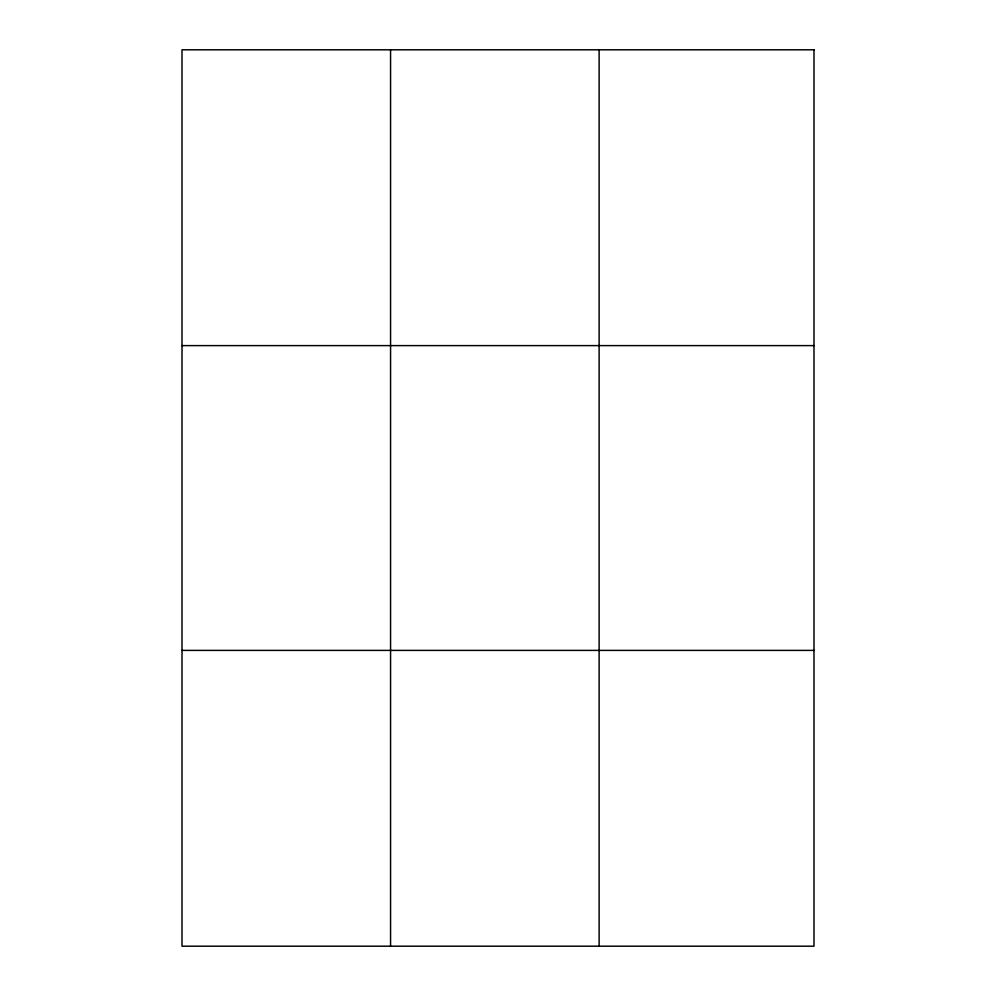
<?xml version="1.0" encoding="UTF-8"?>
<svg xmlns="http://www.w3.org/2000/svg" width="996" height="996" viewBox="0 0 996 996"><rect width="100%" height="100%" fill="white"/><g stroke="black" fill="none" stroke-linecap="round" stroke-linejoin="round"><path stroke-width="1.49" d="M390.569 49.8L390.569 946.2M599.119 49.8L599.119 946.2M182.007 345.612L813.993 345.612M182.007 650.388L813.993 650.388M813.993 49.8L813.993 946.2L182.007 946.2L182.007 49.8L813.993 49.8"/></g></svg>
